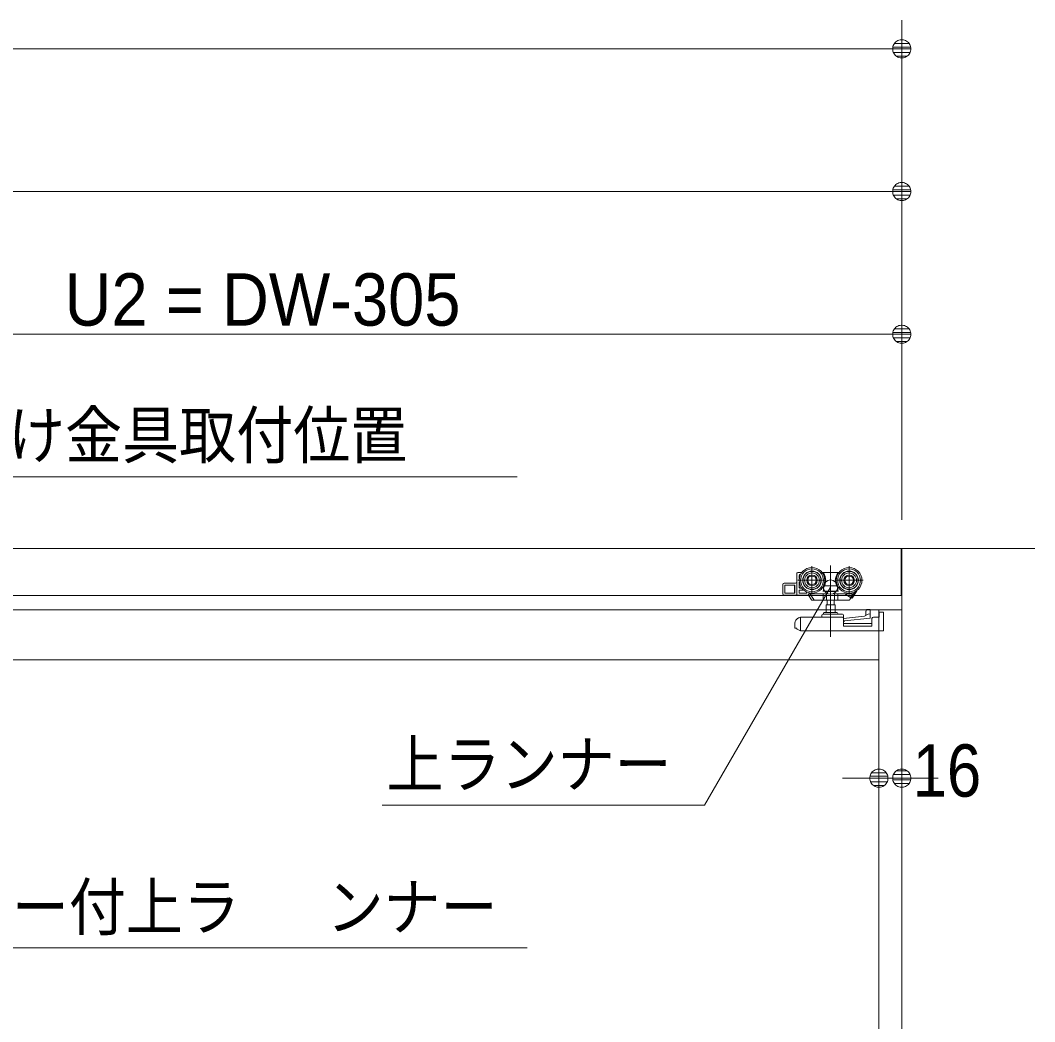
# Model space of a CAD drawing. Units: millimetres, scale not verified. Extents: x -6062 to 6062, y -3045 to 3045.
# Drawn here: x -1487 to -776, y 18 to 720 of the extents above; entities that cross this region are included whole.
import ezdxf
from ezdxf.enums import TextEntityAlignment as Align

# ---------------------------------------------------------------- set-up
doc = ezdxf.new("R2010")
doc.units = ezdxf.units.MM
doc.header["$LTSCALE"] = 20
for name, color, linetype, lineweight in [('0-0_2寸法-3', 7, 'Continuous', 9), ('0-1_3一般', 7, 'Continuous', 9), ('0-3_2寸法-1', 7, 'Continuous', 9), ('0-4_0', 7, 'Continuous', 9), ('0-5_2寸法-2', 7, 'Continuous', 9)]:
    doc.layers.add(name, color=color, linetype=linetype, lineweight=lineweight)
doc.styles.add('ＭＳ ゴシック', font='')
doc.styles.add('ＭＳ Ｐゴシック', font='')
doc.styles.get('ＭＳ ゴシック').set_extended_font_data('MS Gothic')
doc.styles.get('ＭＳ Ｐゴシック').set_extended_font_data('MS PGothic')

# ---------------------------------------------------------------- blocks, each defined once
blk = doc.blocks.new('_Dot')
at = {"layer": '0-4_0'}
for p, q in [((-10, 0), (-20, 0)), ((9.78, 2), (-9.78, 2)), ((7.99, 6), (-7.99, 6)), ((9.16, -3.98), (-9.16, -3.98)), ((6, -7.98), (-6, -7.98))]:
    blk.add_line(p, q, dxfattribs=at)
for points in [[(10, 0), (9.92, 1.25), (9.69, 2.49), (9.3, 3.68), (8.76, 4.82), (8.09, 5.88), (7.29, 6.85), (6.37, 7.71), (5.36, 8.44), (4.26, 9.05), (3.09, 9.51), (1.87, 9.82), (0.63, 9.98), (-0.63, 9.98), (-1.87, 9.82), (-3.09, 9.51), (-4.26, 9.05), (-5.36, 8.44), (-6.37, 7.71), (-7.29, 6.85), (-8.09, 5.88), (-8.76, 4.82), (-9.3, 3.68), (-9.69, 2.49), (-9.92, 1.25), (-10, 0), (0, 0)], [(-10, 0), (-9.92, -1.25), (-9.69, -2.49), (-9.3, -3.68), (-8.76, -4.82), (-8.09, -5.88), (-7.29, -6.85), (-6.37, -7.71), (-5.36, -8.44), (-4.26, -9.05), (-3.09, -9.51), (-1.87, -9.82), (-0.63, -9.98), (0.63, -9.98), (1.87, -9.82), (3.09, -9.51), (4.26, -9.05), (5.36, -8.44), (6.37, -7.71), (7.29, -6.85), (8.09, -5.88), (8.76, -4.82), (9.3, -3.68), (9.69, -2.49), (9.92, -1.25), (10, 0), (0, 0)]]:
    blk.add_lwpolyline(points, close=True, dxfattribs=at)
blk = doc.blocks.new('グループ-70')
at = {"layer": '0-1_3一般'}
for p, q in [((-78696.5, 7000), (20223.5, 7000)), ((18360, 7000), (18360, -40000))]:
    blk.add_line(p, q, dxfattribs=at)
blk = doc.blocks.new('グループ-71')
at = {"layer": '0-1_3一般'}
for p, q in [((-76990, 7000), (18350, 7000)), ((18350, 7000), (18350, 6340)), ((17102, 6354), (17102, 6750)), ((17362, 5758.4), (17362, 6758.4)), ((17622, 6354), (17622, 6750)), ((16892, 6652), (16892, 6352)), ((16902, 6662), (16959.5, 6662)), ((17300, 6552), (16904, 6552)), ((16924, 6578.7), (16924, 6622)), ((16934, 6632), (16940.8, 6632)), ((17244.5, 6662), (17262, 6662)), ((17262, 6662), (17462, 6662)), ((17262, 6659.3), (17262, 6662)), ((17262, 6659.3), (17262, 6654.4)), ((17262, 6654.4), (17262, 6634.4)), ((17820, 6552), (17424, 6552)), ((17462, 6662), (17462, 6659.3)), ((17462, 6662), (17479.5, 6662)), ((17462, 6654.4), (17462, 6659.3)), ((17462, 6634.4), (17462, 6654.4)), ((16692, 6362), (16692, 6492)), ((16872, 6512), (16712, 6512)), ((16722, 6482), (16722, 6372)), ((16862, 6482), (16722, 6482)), ((16858.4, 6482), (16858.4, 6372)), ((16862, 6372), (16862, 6482)), ((16988.9, 6412), (16922, 6412)), ((16922, 6412), (16922, 6372)), ((16924, 6452), (16924, 6525.2)), ((16959.5, 6442), (16934, 6442)), ((17252.2, 6452.4), (17252, 6452.5)), ((17262, 6398), (17262, 6449.5)), ((17462, 6449.5), (17462, 6398)), ((17472, 6398), (17462, 6398)), ((17471.8, 6452.4), (17472, 6452.5)), ((17731, 6403.9), (17727.5, 6406.1)), ((18350, 6340), (-76990, 6340)), ((16712, 6342), (16892, 6342)), ((16722, 6372), (16862, 6372)), ((16922, 6372), (17031.6, 6372)), ((17031.6, 6372), (17018.2, 6392.7)), ((17063, 6342), (17041.1, 6342)), ((17051.1, 6362), (17051.1, 6352)), ((17073.9, 6362), (17051.1, 6362)), ((17093.6, 6276.5), (17051.1, 6342)), ((17067.4, 6372), (17064.9, 6375.8)), ((17067.4, 6372), (17073.9, 6362)), ((17125.8, 6282), (17073.9, 6362)), ((17290, 6362), (17079.3, 6362)), ((17132.3, 6272), (17102, 6272)), ((17125.8, 6282), (17132.3, 6272)), ((17132.3, 6272), (17137.8, 6272)), ((17264, 6272), (17137.8, 6272)), ((17258.1, 6282), (17258.1, 6362)), ((17263.7, 6272), (17264, 6272)), ((17305.7, 6371.5), (17305.8, 6372)), ((17305.8, 6372), (17305.8, 6282)), ((17308.1, 6272.1), (17308.3, 6272)), ((17312.5, 6272), (17312.5, 6210)), ((17411.5, 6210), (17411.5, 6272)), ((17415.9, 6272.1), (17415.7, 6272)), ((17460, 6272), (17415.7, 6272)), ((17418.2, 6282), (17418.2, 6372)), ((17433.5, 6362), (17434, 6362)), ((17680.4, 6362), (17434, 6362)), ((17616.6, 6272), (17460, 6272)), ((17460.3, 6272), (17460, 6272)), ((17465.9, 6282), (17465.9, 6362)), ((17640.8, 6310.9), (17562.2, 6362)), ((17640.8, 6310.9), (17674, 6362)), ((17641.2, 6311.1), (17640.8, 6310.9)), ((17653, 6311.4), (17665.6, 6303.3)), ((17705.8, 6392.7), (17688.8, 6366.5)), ((17299, 6210), (17299, 6100)), ((17425, 6210), (17299, 6210)), ((17425, 6100), (17425, 6210)), ((17865.4, 6138.6), (17865.7, 6139.2)), ((17877.6, 6144.7), (17878, 6144.7)), ((17917.6, 6144.7), (17878, 6144.7)), ((17918, 6144.4), (17918, 6142.8)), ((17918, 6144.4), (17918, 6144.4)), ((17918, 6142.8), (17918, 6136)), ((17918, 6136), (17918, 6082.3)), ((18040, 6140), (18040, -39740)), ((18360, 6140), (18360, -39740)), ((16913.9, 6025.4), (16922.6, 6028.7)), ((16932.5, 6032.4), (16922.6, 6028.7)), ((16932.5, 6032.4), (16940.3, 6035.3)), ((16942, 6026.3), (16942, 6026)), ((16942, 5846), (16942, 6026)), ((16943.8, 6036), (17532, 6036)), ((17242, 6046), (17242, 6066)), ((17252, 6076), (17308.7, 6076)), ((17274, 6100), (17450, 6100)), ((17415.3, 6076), (17308.7, 6076)), ((17415.3, 6076), (17532, 6076)), ((17542, 6066), (17542, 6046)), ((17542, 6016), (17838, 6047.6)), ((17542, 6026), (17542, 6046)), ((17542, 6026), (17542, 5908)), ((17918, 6022), (17559.9, 5983.7)), ((17838, 6047.6), (17888, 6079.1)), ((17858, 6060.2), (17858, 6112)), ((17888, 6079.1), (17918, 6082.3)), ((17918, 6082.3), (17918, 6022)), ((17942, 6016), (17942, 5908)), ((18042, 6106), (18102, 6106)), ((18102, 6106), (18102, 5846)), ((18102, 6104), (18104, 6104)), ((18104, 6104), (18104, 6094)), ((18104, 5880), (18104, 6094)), ((16862, 5880), (16862, 5950.5)), ((16887.4, 5880), (16862, 5880)), ((16887.4, 5866.5), (16887.4, 5880)), ((16922.6, 5853.3), (16887.4, 5866.5)), ((16922.6, 5853.3), (16942, 5846)), ((16942, 5846), (18102, 5846)), ((17942, 5946), (17542, 5946)), ((17942, 5908), (17542, 5908)), ((-5320, 5440), (18040, 5440))]:
    blk.add_line(p, q, dxfattribs=at)
for points in [[(17462, 6398), (17262, 6398), (17252, 6398)], [(17262, 6449.5), (17261.7, 6449.6), (17261.5, 6449.7), (17261.2, 6449.7), (17261, 6449.8), (17260.7, 6449.9), (17260.5, 6449.9), (17260.2, 6450), (17260, 6450.1), (17259.7, 6450.2), (17259.5, 6450.2), (17259.2, 6450.3), (17259, 6450.4), (17258.7, 6450.5), (17258.5, 6450.5), (17258.2, 6450.6), (17258, 6450.7), (17257.7, 6450.8), (17257.5, 6450.8), (17257.2, 6450.9), (17257, 6451), (17256.7, 6451.1), (17256.5, 6451.1), (17256.2, 6451.2), (17256, 6451.3), (17255.7, 6451.4), (17255.5, 6451.4), (17255.2, 6451.5), (17255, 6451.6), (17254.7, 6451.7), (17254.5, 6451.7), (17254.2, 6451.8), (17254, 6451.9), (17253.7, 6452), (17253.5, 6452), (17253.2, 6452.1), (17253, 6452.2), (17252.7, 6452.3), (17252.5, 6452.3), (17252.2, 6452.4)], [(17462, 6449.5), (17462.3, 6449.6), (17462.5, 6449.7), (17462.8, 6449.7), (17463, 6449.8), (17463.3, 6449.9), (17463.5, 6449.9), (17463.8, 6450), (17464, 6450.1), (17464.3, 6450.2), (17464.5, 6450.2), (17464.8, 6450.3), (17465, 6450.4), (17465.3, 6450.5), (17465.5, 6450.5), (17465.8, 6450.6), (17466, 6450.7), (17466.3, 6450.8), (17466.5, 6450.8), (17466.8, 6450.9), (17467, 6451), (17467.3, 6451.1), (17467.5, 6451.1), (17467.8, 6451.2), (17468, 6451.3), (17468.3, 6451.4), (17468.5, 6451.4), (17468.8, 6451.5), (17469, 6451.6), (17469.3, 6451.7), (17469.5, 6451.7), (17469.8, 6451.8), (17470, 6451.9), (17470.3, 6452), (17470.5, 6452), (17470.8, 6452.1), (17471, 6452.2), (17471.3, 6452.3), (17471.5, 6452.3), (17471.8, 6452.4)], [(17731, 6403.9), (17715.5, 6380.1), (17665.6, 6303.3)], [(17041.1, 6342), (16892, 6342), (16892, 6352)], [(17258.1, 6282), (17258.1, 6281.7), (17258.1, 6281.3), (17258.2, 6281), (17258.2, 6280.7), (17258.3, 6280.4), (17258.3, 6280.1), (17258.4, 6279.8), (17258.4, 6279.4), (17258.5, 6279.1), (17258.6, 6278.8), (17258.6, 6278.5), (17258.7, 6278.2), (17258.8, 6277.9), (17258.9, 6277.6), (17259, 6277.3), (17259.1, 6276.9), (17259.2, 6276.6), (17259.3, 6276.3), (17259.4, 6276), (17259.6, 6275.7), (17259.7, 6275.4), (17259.8, 6275.1), (17260, 6274.8), (17260.2, 6274.6), (17260.3, 6274.3), (17260.5, 6274.1), (17260.7, 6273.8), (17260.9, 6273.6), (17261.1, 6273.4), (17261.3, 6273.2), (17261.5, 6273), (17261.8, 6272.9), (17262, 6272.7), (17262.3, 6272.6), (17262.5, 6272.4), (17262.8, 6272.3), (17263.1, 6272.2), (17263.4, 6272.1), (17263.7, 6272)], [(17415.7, 6272), (17308.3, 6272), (17264, 6272)], [(17290, 6362), (17290.5, 6362), (17291, 6362), (17291.5, 6362.1), (17292, 6362.1), (17292.5, 6362.2), (17293, 6362.3), (17293.6, 6362.4), (17294.1, 6362.5), (17294.6, 6362.6), (17295.1, 6362.7), (17295.6, 6362.8), (17296.1, 6363), (17296.6, 6363.1), (17297.1, 6363.3), (17297.6, 6363.5), (17298.1, 6363.7), (17298.7, 6363.9), (17299.2, 6364.1), (17299.7, 6364.3), (17300.2, 6364.5), (17300.7, 6364.8), (17301.2, 6365), (17301.6, 6365.3), (17302.1, 6365.6), (17302.5, 6365.9), (17302.9, 6366.2), (17303.2, 6366.5), (17303.6, 6366.9), (17303.9, 6367.2), (17304.2, 6367.6), (17304.4, 6368), (17304.7, 6368.4), (17304.9, 6368.8), (17305.1, 6369.2), (17305.2, 6369.6), (17305.4, 6370.1), (17305.5, 6370.5), (17305.6, 6371), (17305.7, 6371.5)], [(17305.8, 6282), (17305.8, 6281.7), (17305.8, 6281.4), (17305.8, 6281.2), (17305.8, 6280.9), (17305.8, 6280.6), (17305.8, 6280.3), (17305.8, 6280.1), (17305.8, 6279.8), (17305.8, 6279.5), (17305.8, 6279.2), (17305.8, 6278.9), (17305.8, 6278.7), (17305.8, 6278.4), (17305.8, 6278.1), (17305.9, 6277.8), (17305.9, 6277.5), (17305.9, 6277.2), (17305.9, 6276.9), (17305.9, 6276.7), (17305.9, 6276.4), (17305.9, 6276.1), (17305.9, 6275.8), (17306, 6275.5), (17306, 6275.3), (17306.1, 6275), (17306.1, 6274.7), (17306.2, 6274.5), (17306.3, 6274.3), (17306.4, 6274), (17306.5, 6273.8), (17306.7, 6273.6), (17306.8, 6273.4), (17307, 6273.2), (17307.1, 6273), (17307.3, 6272.8), (17307.5, 6272.6), (17307.7, 6272.4), (17307.9, 6272.3), (17308.1, 6272.1)], [(17418.2, 6282), (17418.2, 6281.7), (17418.2, 6281.4), (17418.2, 6281.2), (17418.2, 6280.9), (17418.2, 6280.6), (17418.2, 6280.3), (17418.2, 6280.1), (17418.2, 6279.8), (17418.2, 6279.5), (17418.2, 6279.2), (17418.2, 6278.9), (17418.2, 6278.7), (17418.2, 6278.4), (17418.2, 6278.1), (17418.1, 6277.8), (17418.1, 6277.5), (17418.1, 6277.2), (17418.1, 6276.9), (17418.1, 6276.7), (17418.1, 6276.4), (17418.1, 6276.1), (17418.1, 6275.8), (17418, 6275.5), (17418, 6275.3), (17417.9, 6275), (17417.9, 6274.7), (17417.8, 6274.5), (17417.7, 6274.3), (17417.6, 6274), (17417.5, 6273.8), (17417.3, 6273.6), (17417.2, 6273.4), (17417, 6273.2), (17416.9, 6273), (17416.7, 6272.8), (17416.5, 6272.6), (17416.3, 6272.4), (17416.1, 6272.3), (17415.9, 6272.1)], [(17418.2, 6372), (17418.3, 6371.5), (17418.4, 6371), (17418.5, 6370.5), (17418.6, 6370.1), (17418.8, 6369.6), (17418.9, 6369.2), (17419.1, 6368.8), (17419.3, 6368.4), (17419.6, 6368), (17419.8, 6367.6), (17420.1, 6367.2), (17420.4, 6366.9), (17420.8, 6366.5), (17421.1, 6366.2), (17421.5, 6365.9), (17421.9, 6365.6), (17422.4, 6365.3), (17422.8, 6365), (17423.3, 6364.8), (17423.8, 6364.5), (17424.3, 6364.3), (17424.8, 6364.1), (17425.3, 6363.9), (17425.9, 6363.7), (17426.4, 6363.5), (17426.9, 6363.3), (17427.4, 6363.1), (17427.9, 6363), (17428.4, 6362.8), (17428.9, 6362.7), (17429.4, 6362.6), (17429.9, 6362.5), (17430.4, 6362.4), (17431, 6362.3), (17431.5, 6362.2), (17432, 6362.1), (17432.5, 6362.1), (17433, 6362), (17433.5, 6362)], [(17465.9, 6282), (17465.9, 6281.7), (17465.9, 6281.3), (17465.8, 6281), (17465.8, 6280.7), (17465.7, 6280.4), (17465.7, 6280.1), (17465.6, 6279.8), (17465.6, 6279.4), (17465.5, 6279.1), (17465.4, 6278.8), (17465.4, 6278.5), (17465.3, 6278.2), (17465.2, 6277.9), (17465.1, 6277.6), (17465, 6277.3), (17464.9, 6276.9), (17464.8, 6276.6), (17464.7, 6276.3), (17464.6, 6276), (17464.4, 6275.7), (17464.3, 6275.4), (17464.2, 6275.1), (17464, 6274.8), (17463.8, 6274.6), (17463.7, 6274.3), (17463.5, 6274.1), (17463.3, 6273.8), (17463.1, 6273.6), (17462.9, 6273.4), (17462.7, 6273.2), (17462.5, 6273), (17462.2, 6272.9), (17462, 6272.7), (17461.7, 6272.6), (17461.5, 6272.4), (17461.2, 6272.3), (17460.9, 6272.2), (17460.6, 6272.1), (17460.3, 6272)], [(17688.8, 6366.5), (17651.7, 6309.4), (17633.3, 6281.1)], [(17651.7, 6309.4), (17651.9, 6309.7), (17652, 6310), (17652.1, 6310.2), (17652.2, 6310.5), (17652.2, 6310.7), (17652.2, 6311), (17652.2, 6311.2), (17652.2, 6311.4), (17652.1, 6311.5), (17652, 6311.7), (17651.8, 6311.8), (17651.6, 6312), (17651.4, 6312.1), (17651.1, 6312.2), (17650.8, 6312.2), (17650.5, 6312.3), (17650.2, 6312.3), (17649.8, 6312.4), (17649.4, 6312.4), (17648.9, 6312.4), (17648.5, 6312.3), (17648, 6312.3), (17647.5, 6312.3), (17647.1, 6312.2), (17646.7, 6312.2), (17646.2, 6312.1), (17645.8, 6312.1), (17645.4, 6312), (17645, 6312), (17644.6, 6311.9), (17644.2, 6311.8), (17643.8, 6311.8), (17643.4, 6311.7), (17643, 6311.6), (17642.6, 6311.5), (17642.2, 6311.4), (17641.9, 6311.3), (17641.5, 6311.2), (17641.2, 6311.1)], [(-5640, -39740), (-5640, 6140), (18360, 6140)], [(17858.1, 6112.1), (17858.1, 6112.8), (17858.2, 6113.5), (17858.2, 6114.2), (17858.2, 6114.9), (17858.3, 6115.6), (17858.3, 6116.3), (17858.4, 6117), (17858.4, 6117.8), (17858.5, 6118.5), (17858.6, 6119.2), (17858.7, 6119.9), (17858.8, 6120.6), (17859, 6121.3), (17859.1, 6122), (17859.3, 6122.7), (17859.4, 6123.4), (17859.6, 6124), (17859.8, 6124.7), (17859.9, 6125.4), (17860.1, 6126.1), (17860.3, 6126.8), (17860.6, 6127.5), (17860.8, 6128.2), (17861, 6128.9), (17861.3, 6129.5), (17861.5, 6130.2), (17861.7, 6130.9), (17862, 6131.5), (17862.3, 6132.2), (17862.6, 6132.8), (17862.8, 6133.5), (17863.1, 6134.1), (17863.4, 6134.8), (17863.7, 6135.4), (17864.1, 6136.1), (17864.4, 6136.7), (17864.7, 6137.3), (17865, 6138), (17865.4, 6138.6)], [(17865.8, 6139.2), (17865.9, 6139.5), (17866.1, 6139.8), (17866.3, 6140.1), (17866.5, 6140.4), (17866.7, 6140.6), (17866.9, 6140.9), (17867.1, 6141.1), (17867.3, 6141.4), (17867.6, 6141.6), (17867.8, 6141.8), (17868.1, 6142), (17868.3, 6142.2), (17868.6, 6142.4), (17868.9, 6142.6), (17869.2, 6142.8), (17869.5, 6142.9), (17869.9, 6143.1), (17870.2, 6143.2), (17870.5, 6143.3), (17870.9, 6143.4), (17871.3, 6143.5), (17871.6, 6143.6), (17872, 6143.7), (17872.3, 6143.8), (17872.7, 6143.9), (17873, 6144), (17873.4, 6144.1), (17873.8, 6144.2), (17874.1, 6144.2), (17874.5, 6144.3), (17874.8, 6144.3), (17875.2, 6144.4), (17875.5, 6144.5), (17875.9, 6144.5), (17876.2, 6144.5), (17876.6, 6144.6), (17876.9, 6144.6), (17877.3, 6144.6), (17877.6, 6144.7)], [(17917.6, 6144.7), (17917.7, 6144.7), (17917.7, 6144.7), (17917.7, 6144.7), (17917.7, 6144.7), (17917.7, 6144.7), (17917.7, 6144.7), (17917.7, 6144.7), (17917.7, 6144.7), (17917.8, 6144.7), (17917.8, 6144.7), (17917.8, 6144.7), (17917.8, 6144.6), (17917.8, 6144.6), (17917.8, 6144.6), (17917.8, 6144.6), (17917.8, 6144.6), (17917.8, 6144.6), (17917.9, 6144.6), (17917.9, 6144.6), (17917.9, 6144.6), (17917.9, 6144.6), (17917.9, 6144.6), (17917.9, 6144.6), (17917.9, 6144.6), (17917.9, 6144.6), (17917.9, 6144.5), (17917.9, 6144.5), (17917.9, 6144.5), (17918, 6144.5), (17918, 6144.5), (17918, 6144.5), (17918, 6144.5), (17918, 6144.5), (17918, 6144.5), (17918, 6144.4), (17918, 6144.4), (17918, 6144.4), (17918, 6144.4), (17918, 6144.4)], [(16932.5, 6032.4), (16932.8, 6032.3), (16933.1, 6032.2), (16933.4, 6032.1), (16933.7, 6032), (16934, 6032), (16934.3, 6031.8), (16934.6, 6031.7), (16934.9, 6031.6), (16935.2, 6031.5), (16935.5, 6031.4), (16935.8, 6031.3), (16936.1, 6031.2), (16936.4, 6031.1), (16936.7, 6031), (16937, 6030.9), (16937.3, 6030.7), (16937.6, 6030.6), (16937.9, 6030.5), (16938.2, 6030.4), (16938.5, 6030.2), (16938.8, 6030.1), (16939.1, 6030), (16939.4, 6029.8), (16939.6, 6029.7), (16939.9, 6029.5), (16940.1, 6029.3), (16940.4, 6029.2), (16940.6, 6029), (16940.8, 6028.8), (16940.9, 6028.5), (16941.1, 6028.3), (16941.3, 6028.1), (16941.4, 6027.9), (16941.5, 6027.6), (16941.6, 6027.4), (16941.7, 6027.1), (16941.8, 6026.8), (16941.9, 6026.6), (16942, 6026.3)], [(18042, 6106), (18042, 6036), (17962, 6036)], [(18102, 5868.8), (18103.4, 5873.7), (18104, 5880)]]:
    blk.add_lwpolyline(points, dxfattribs=at)
for centre, radius in [((17102, 6552), 180), ((17102, 6552), 160), ((17102, 6552), 130), ((17622, 6552), 180), ((17622, 6552), 160), ((17622, 6552), 130), ((17102, 6552), 126), ((17102, 6552), 104), ((17102, 6552), 74), ((17102, 6552), 60), ((17622, 6552), 126), ((17622, 6552), 104), ((17622, 6552), 74), ((17622, 6552), 60)]:
    blk.add_circle(centre, radius, dxfattribs=at)
for centre, radius, start, end in [((16902, 6652), 10, 90, 180), ((16934, 6622), 10, 90, 180), ((17102, 6552), 190, 327.3631, 32.6369), ((17622, 6552), 190, 147.3631, 212.6369), ((16712, 6492), 20, 90, 180), ((16872, 6532), 20, 270, 0), ((16944, 6462), 20, 180, 270), ((16934, 6452), 10, 180, 270), ((16712, 6362), 20, 180, 270), ((17041.1, 6352), 10, 270, 0), ((17079.3, 6372), 10, 213, 270), ((17102, 6282), 10, 213, 270), ((17137.8, 6282), 10, 213, 270), ((17616.6, 6292), 20, 270, 327), ((17680.4, 6372), 10, 270, 327), ((16942, 5950.5), 80, 110.55605, 180), ((16943.8, 6026), 10, 90, 110.55605), ((17232, 6046), 10, 270, 0), ((17252, 6066), 10, 90, 180), ((17274, 6088), 12, 90, 180), ((17274, 6088), 12, 180, 270), ((17450, 6088), 12, 0, 90), ((17450, 6088), 12, 270, 0), ((17532, 6066), 10, 0, 90), ((17532, 6026), 10, 0, 90), ((17562, 5963.8), 20, 96.10164, 180), ((17962, 6016), 20, 90, 180)]:
    blk.add_arc(centre, radius, start, end, dxfattribs=at)
blk = doc.blocks.new('グループ-72')
at = {"layer": '0-1_3一般'}
for name in ['グループ-70', 'グループ-71']:
    blk.add_blockref(name, (0, 0), dxfattribs=at)

msp = doc.modelspace()

# ---------------------------------------------------------------- linework, layer by layer
at = {"layer": '0-0_2寸法-3'}
for p, q in [((-919.23, 327.83), (-919.57, 327.83)), ((-919.23, 327.83), (-919.57, 327.83)), ((-914.51, 323.83), (-924.29, 323.83)), ((-915.4, 319.83), (-923.4, 319.83))]:
    msp.add_line(p, q, dxfattribs=at)
for points in [[(-1774.5, 341.8), (-1740.9, 400), (-1138.97, 400)], [(-1131.94, 70), (-1730.78, 70), (-1877.02, 323.3)], [(-1233.56, 170), (-1007.64, 170), (-919.4, 322.84)]]:
    msp.add_lwpolyline(points, dxfattribs=at)
msp.add_circle((-919.4, 322.84), 5.01, dxfattribs=at)
msp.add_circle((-919.4, 322.84), 5.01, dxfattribs=at)
at = {"layer": '0-3_2寸法-1'}
for p, q in [((-869.5, 620), (-869.5, 720)), ((-3176.79, 700), (-882.21, 700)), ((-869.5, 520), (-869.5, 620)), ((-3075.79, 600), (-882.21, 600)), ((-869.5, 370), (-869.5, 520)), ((-1751.79, 500), (-882.21, 500))]:
    msp.add_line(p, q, dxfattribs=at)
at = {"layer": '0-5_2寸法-2'}
for p, q in [((-885.5, 209), (-885.3, 209)), ((-869.5, 209), (-869.3, 209)), ((-898.21, 189), (-910.92, 189)), ((-869.5, 189), (-885.5, 189)), ((-856.79, 189), (-844.08, 189))]:
    msp.add_line(p, q, dxfattribs=at)

# ---------------------------------------------------------------- block references
at = {"layer": '0-1_3一般', "xscale": 0.05, "yscale": 0.05}
msp.add_blockref('グループ-72', (-1787.5, 0), dxfattribs=at)
at = {"layer": '0-3_2寸法-1', "xscale": 0.6356201, "yscale": 0.6356201}
for p in [(-869.5, 700), (-869.5, 600), (-869.5, 500)]:
    msp.add_blockref('_Dot', p, dxfattribs=at)
at = {"layer": '0-5_2寸法-2', "xscale": 0.6356201, "yscale": 0.6356201}
msp.add_blockref('_Dot', (-885.5, 189), dxfattribs=at)
at = {"layer": '0-5_2寸法-2', "xscale": 0.6356201, "yscale": 0.6356201, "rotation": 180}
msp.add_blockref('_Dot', (-869.5, 189), dxfattribs=at)

# ---------------------------------------------------------------- texts
at = {"layer": '0-0_2寸法-3', "style": 'ＭＳ ゴシック', "width": 0.9}
for s, p in [('スライド式受け金具取付位置', (-1735.5, 403.34)), ('上ランナー', (-1230.52, 172.77)), ('ダブルダンパー付上ラ', (-1732.88, 72.77)), ('ンナー', (-1272.57, 72.77))]:
    msp.add_text(s, height=32.55, dxfattribs=at).set_placement(p, align=Align.BOTTOM_LEFT)
at = {"layer": '0-3_2寸法-1', "style": 'ＭＳ Ｐゴシック', "width": 0.95}
msp.add_text('U2 = DW-305', height=36.69, dxfattribs=at).set_placement((-1456.18, 495.04), align=Align.BOTTOM_LEFT)
at = {"layer": '0-5_2寸法-2', "style": 'ＭＳ Ｐゴシック', "width": 0.9}
msp.add_text('16', height=36.66, dxfattribs=at).set_placement((-861.82, 165.03), align=Align.BOTTOM_LEFT)

doc.saveas('drawing.dxf')
